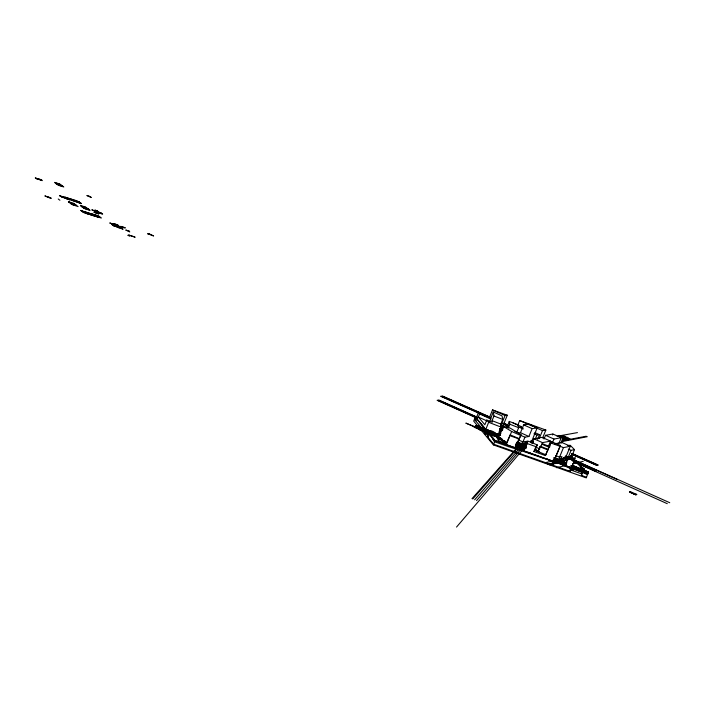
<?xml version="1.0" encoding="UTF-8"?>
<svg xmlns="http://www.w3.org/2000/svg" width="705" height="705" viewBox="0 0 705 705"><rect width="100%" height="100%" fill="white"/><g stroke="black" fill="none" stroke-linecap="round" stroke-linejoin="round"><path stroke-width="1.06" d="M477.364 417.853L475.311 417.113L473.698 421.123L493.403 444.899L586.278 477.893L587.847 473.575M484.828 431.812L475.302 420.392L478.431 412.628L490.821 418.162L489.711 422.154M498.294 433.54L498.453 434.5L501.387 427.239L500.823 424.084L502.709 419.404L502.048 415.888L493.306 411.993L493.949 416.003L492.064 420.682L492.301 422.224L486.75 420.065L484.855 424.754L478.351 417.069L479.585 413.985L478.431 412.628M516.13 446.864L521.057 434.738L510.112 428.085L503.07 426.225L498.62 437.408L506.921 442.89M489.27 417.95L492.504 409.922L507.292 415.21L502.586 426.851L501.088 427.071M486.75 420.065L488.662 422.295L484.353 432.993L486.23 434.359M490.821 418.162L493.306 411.993M485.137 433.936L486.529 430.482L485.745 429.548L500.101 435.135M488.318 432.614L495.148 440.581L517.232 448.565M570.477 467.327L571.649 467.9L570.213 471.398L493.676 444.22L487.199 436.421L488.6 432.949L498.241 436.677M488.098 437.497L489.499 434.016L501.484 438.669M500.726 426.208L505.053 415.501L507.292 415.21M493.403 444.899L495.148 440.581M500.621 435.434L497.8 434.342L497.007 437.849L504.339 441.066M497.007 437.849L497.8 434.342M497.651 438.105L498.03 437.179L488.398 433.46L486.327 430.993L490.68 432.676M498.03 437.179L498.77 440.933L498.391 441.859L497.457 437.109M506.939 427.212L509.283 421.414L517.981 424.798L518.642 427.679L516.668 432.553M508.393 427.9L509.874 424.26L509.283 421.414M521.057 434.738L519.144 438.616L510.164 434.879L506.252 443.595L498.77 440.933M507.538 441.665L509.186 437.585M510.015 435.549L511.663 431.469L503.07 426.225M517.796 425.203L519.682 420.55L545.855 430.05L542.647 437.92M514.888 431.504L518.545 433.02L520.484 432.703L523.656 424.877L528.794 424.11L537.192 427.838L531.121 442.758L531.711 442.652M519.144 438.616L515.249 447.86L518.871 443.789M518.113 443.692L517.417 443.507M518.739 443.947L519.285 444.291L518.783 443.842M521.259 446.168L524.925 437.17L528.935 436.483L532.125 428.64L537.192 427.838M515.725 445.868L521.691 448.724L522.731 447.393L525.577 447.851M522.978 445.393C524.22 445.349 522.273 444.432 524.079 445.093L526.283 444.688M524.529 443.974L525.551 441.445L523.004 441.894L518.113 439.858M522.185 450.319L557.54 462.894M525.648 443.762L526.679 441.242L527.56 441.083L523.498 450.795L524.59 448.953L524.22 449.385M532.072 443.383L533.932 438.81L542.092 437.356L550.534 441.118L548.631 445.789L547.573 446.001M535.395 438.792L536.893 435.108L539.519 434.659L537.642 439.268M550.975 460.682L553.61 461.581L554.201 460.647L560.44 445.437L551.451 441.709L545.362 455.571L533.914 451.491L535.888 446.644L537.298 444.917L528.362 441.198L526.547 443.313L535.888 446.644M539.263 438.528L542.489 430.614L545.855 430.05M533.914 451.491L535.333 449.728L537.298 444.917M545.908 454.831L538.074 451.57L540.048 446.741L540.453 446.23L548.279 449.482M538.074 451.57L540.453 446.23M540.673 447.076L542.489 442.625L550.534 441.118M544.031 439.03L545.547 435.311L552.896 434.024L561.242 437.708L558.898 443.436M552.509 434.976L552.896 434.024M545.362 455.571L551.451 441.709M552.509 442.59L553.963 439.048L561.242 437.708M560.916 443.04L563.26 437.338L563.921 437.215L561.585 442.907M560.44 445.437L552.2 464.974L552.79 465.221L554.227 461.722L553.628 461.467M555.602 457.783L556.298 456.082M555.91 460.374L554.535 459.686M555.945 462.33L557.25 462.031M556.509 460.753L557.373 460.867M557.435 459.651L557.99 459.801M559.109 459.545L565.428 458.127L570.319 446.23L563.454 447.631L558.519 459.678L566.512 463.326M559.259 460.541L559.127 460.321M560.924 459.14L561.973 456.602L559.558 457.131L555.628 455.492M561.506 463.458L559.514 463.599L561.471 463.141M561.735 460.955L567.525 459.581M565.154 458.867L565.771 457.369L571.173 456.338L567.243 457.104M566.036 457.889L567.798 458.805L565.93 457.792L566.133 457.298L596.324 470.746M567.005 457.589L567.208 457.096M567.032 458.576L567.842 458.699L567.076 458.47M567.666 457.527L569.42 458.435L568.988 458.127M571.438 467.838L574.496 460.391L567.922 458.047L564.864 465.503L565.48 465.353L567.005 461.634M568.151 457.51L571.094 450.345L574.496 449.623L570.186 445.269L567.781 445.534M571.57 456.743L574.496 449.623M575.271 461.29L575.483 460.797M576.091 461.414L570.794 455.791M576.443 462.498L576.646 462.004M578.629 463.969L573.103 461.431L667.265 503.678M580.523 471.072L559.558 463.493M586.551 477.223L581.396 475.382L582.832 471.883L586.569 472.253M585.846 473.681L586.472 472.156L582.832 471.883L587.996 473.734L570.75 455.897M519.823 445.613L518.88 444.829M518.157 443.577L517.461 443.401M569.596 468.992L570.451 467.6M525.71 446.803L522.352 447.622M456.532 527.067L525.128 446.873M476.562 500.603L523.63 446.15M474.659 499.792L522.123 445.428M472.755 498.981L520.625 444.714M471.998 498.655L520.193 444.229M516.263 447.693L519.497 444.053M518.325 443.454L514.923 447.252L516.818 448.045M511.663 431.469L520.449 435.399M479.638 429.653L501.696 438.633M522.951 447.393L523.577 447.657M557.814 461.801L556.818 461.616L558.289 461.696M558.836 460.127L559.303 460.435M530.821 441.436L533.218 442.282L531.182 441.48M524.079 445.093L523.269 444.864M501.502 427.697L502.268 427.935M522.643 447.437L523.489 447.605M636.721 494.487L635.734 494.822L629.415 491.984L630.42 491.658L636.721 494.487L635.804 494.302L636.289 494.637M634.474 494.258L636.033 494.725L635.196 494.54M633.848 493.976L634.623 494.205M584.524 468.728L583.185 468.094M581.766 467.486L580.382 466.869M556.527 467.706L566.15 465.406M572.566 463.872L583.264 461.317M563.621 465.476L564.441 465.282L559.84 463.52M554.165 457.757L566.626 462.965L562.757 463.89L564.599 464.718M560.81 463.3L561.515 463.035M549.548 464.833L558.457 462.806M548.014 464.146L567.833 459.607M569.922 459.131L575.139 457.942M548.323 464.287L568.142 459.748M570.222 459.263L575.439 458.074M557.417 461.995L554.958 461.546M544.903 462.744L572.169 456.611M557.003 460.33L558.069 460.092M558.307 460.189L565.225 458.629L563.225 457.73M565.049 458.012L554.394 460.4L556.236 461.229L563.163 459.651L561.347 458.84M561.718 463.088L563.753 463.661M554.403 443.877L561.797 442.449L570.319 446.23M561.647 441.638L587.318 436.703M562.652 440.722L586.225 436.228M565.569 457.862L570.971 456.831L586.26 472.667L582.621 472.403L571.429 468.428M562.396 439.867L569.948 438.439M571.173 456.338L565.771 457.36L568.794 458.699M523.498 445.304L523.039 445.005L524.696 445.075L523.648 444.423M520.88 446.75L526.177 445.754M563.251 438.81L568.547 437.814M519.285 446.08L526.732 444.705M562.89 437.99L567.146 437.197M517.47 445.269L527.128 443.489M531.967 442.608L531.596 442.202L532.601 442.766M562.264 437.038L565.463 436.457M517.77 445.401L527.366 443.639M562.546 437.162L565.745 436.58M521.841 444.749L527.173 443.762M521.815 445.031L526.794 444.115M523.022 445.287L523.674 445.269L523.084 444.899M515.998 444.45L521.048 443.533M516.236 444.793L521.718 443.789M523.718 443.427L525.851 443.04M533.332 441.674L531.2 442.061L532.733 442.837M560.052 436.8L564.326 436.016M516.739 443.56L519.638 443.031M557.109 436.272L577.448 432.606M516.404 444L521.453 443.084M489.235 431.663L492.442 431.178M499.924 430.032L502.066 429.706M490.733 432.332L493.932 431.839M499.263 431.019L501.396 430.693M487.754 430.993L489.896 430.667M500.603 429.054L502.744 428.728M501.766 427.909L500.92 427.864M486.265 430.323L488.406 430.006M501.158 428.041L503.44 427.759M505.582 427.442L507.732 427.115M500.973 427.433L502.938 427.142L502.357 426.877M561.903 462.974L565.842 464.683M581.396 475.382L581.995 475.426M524.555 447.367L523.621 447.199A51.809 7.781 22.4 0 0 522.079 447.948M523.885 447.208L524.432 447.208M522.343 445.437L522.158 445.401M519.003 446.432L515.434 445.155M518.536 444.723C518.545 444.811 522.211 446.618 516.536 444.115M522.299 445.313L521.083 445.04M561.33 463.493L560.519 463.264M501.211 439.083L498.188 438.298L506.745 443.612M501.431 440.308L505.467 441.356M518.052 444.714L519.708 445.437M503.476 441.577L507.512 442.625M518.898 445.701L519.594 445.877M566.265 463.255L565.366 463.079M564.864 464.234L565.683 464.463L554.447 459.775M560.466 463.379L561.462 463.564L560.986 463.255M522.097 445.26L521.127 444.934M565.965 463.291L566.3 463.476M633.998 493.923L630.869 492.636M532.416 442.15L533.174 442.379M515.848 449.006L516.175 449.111A4.23 4.036 -34.4 0 0 516.483 449.191L516.589 449.208A14.541 13.862 -33.4 0 1 517.153 449.376L521.092 450.645M562.643 463.132L563.242 463.335M515.769 448.988L508.781 446.723M85.314 211.993L80.678 210.39L83.463 212.461L88.407 214.258L87.376 213.456M81.207 210.786L82.688 211.244M82.943 211.429L85.984 212.416L85.578 212.117M99.194 216.453L95.307 215.448L97.51 217.096L93.43 215.298M82.89 211.429L95.06 215.245M95.862 215.862L100.692 217.545M86.935 213.13L84.406 212.522M95.836 215.836L96.691 216.197M82.899 212.038L86.988 213.166M87.094 213.307L96.418 216.215M97.907 216.62L98.867 216.92M91.333 215.043L94.488 216.144L93.351 215.272M97.396 216.928L101.344 218.03L98.506 215.95L93.95 214.399L96.876 215.827M114.439 224.719L118.722 225.988L109.751 222.965L114.941 224.957L115.62 225.45L114.06 224.965L117.947 227.142M116.237 225.582L120.317 226.851L118.017 225.785M112.042 224.639L114.774 225.485L112.077 224.666M117.982 226.851L122.635 228.526L121.472 228.297M117.814 227.045L113.505 225.706L123.111 229.178L118.801 227.486M118.66 227.38L117.55 227.019L118.66 227.794M71.725 203.163L68.376 201.841L69.865 202.961L74.122 203.974M81.154 205.983L84.644 207.411M86.362 207.631L83.86 206.829L86.874 209.006L89.262 209.755M72.871 204.009L75.902 204.97M85.411 207.931L88.698 208.971M76.158 205.49L71.919 204.485L70.412 203.366L73.426 204.706M86.028 208.424L82.044 207.014L84.9 208.742L90.099 210.372L85.543 207.023L80.37 205.402L81.454 206.574L84.071 207.2L83.393 206.697M84.062 208.134L86.407 208.874L84.098 208.151M48.143 196.968L51.271 198.299L44.864 195.884L49.042 197.664M86.812 209.006L89.297 209.782M87.913 212.513L92.038 214.302M524.943 447.613L524.264 447.463A51.112 7.676 22.4 0 0 522.705 448.213M75.364 200.678L79.26 201.894L74.712 200.176L77.515 202.009M77.497 201.797L80.352 202.696L78.493 201.674M66.393 198.581L61.326 196.704L69.945 199.894L66.023 198.308L66.896 198.942M55.422 182.93L57.607 183.617M60.383 184.507L57.546 183.617M58.163 184.058L55.66 183.441L54.699 182.401L59.625 183.961L63.776 186.984L58.823 185.415L56.188 183.838L63.045 186.455M59.414 184.736L62.542 185.741M58.066 184.86L60.295 185.582L59.572 185.054M35.735 178.294L39.066 179.352M36.14 178.603L39.075 179.528L38.563 179.149M39.26 179.502L41.657 180.26M543.158 458.135L550.852 460.638M543 458.083L521.198 450.68M524.67 447.402L525.648 447.772M508.658 446.688L494.637 441.832L494.108 441.039M525.014 447.525L525.551 447.605M554.201 461.784L553.601 461.537L554.588 461.846M567.922 458.047L574.496 460.391M587.996 473.725L495.104 440.695L475.311 417.113M561.48 464.295L571.649 467.9M570.786 469.997L581.969 473.98M563.921 437.215L558.898 435.417L563.26 437.338M550.543 442.907L559.867 446.239M501.017 426.287L503.079 427.027M476.862 418.232L475.108 417.607L475.998 418.673M509.512 435.558L518.889 438.898M488.6 432.949L489.931 433.443M563.198 463.441L564.264 463.855M516.783 445.119L519.382 446.124L518.827 445.78M487.199 436.421L487.922 436.703M498.021 435.337L499.263 435.822M489.473 434.086L501.352 438.616M493.949 416.003L502.709 419.404M509.874 424.26L518.642 427.679M492.064 420.682L500.823 424.084M488.662 422.295L501.387 427.239M495.888 435.752L497.413 436.342M525.507 447.71L516.13 443.798M559.426 445.965L563.454 447.631M549.979 446.75L543.238 443.947L541.845 444.212L549.565 447.419M521.013 435.54L524.925 437.17M540.048 446.741L547.891 450.001M535.333 449.728L538.479 451.05M476.263 425.291L500.55 435.408M517.232 442.414L525.842 445.948M534.945 449.746L538.99 451.429M572.381 465.344L588.56 472.094L572.319 465.432M476.183 425.362L500.471 435.487M516.659 442.238L525.771 446.027M534.822 449.799L538.928 451.517L534.857 449.693M554.104 457.845L566.617 462.991M476.007 425.512L499.378 435.144M517.532 442.819L525.701 446.115M534.742 449.993L538.858 451.597M553.989 458.012L566.194 462.991M572.213 465.608L588.463 472.271M475.928 425.582L499.228 435.293M517.461 442.899L525.807 446.397M534.681 450.072L538.735 451.764M554.941 458.523L566.432 463.255M572.16 465.697L588.367 472.456M475.443 425.485L499.211 435.505M525.093 446.177L516.897 442.881L526.053 446.838M554.474 458.426L566.635 463.502M571.702 465.608L587.917 472.368M475.646 425.82L498.973 435.54M554.192 458.567L565.992 463.485M570.971 465.564L588.217 472.747M516.88 443.004L525.304 446.512M475.434 426.005L497.765 435.311M517.047 443.357L525.163 446.741M554.597 459.008L565.762 463.661M571.852 466.208L588.093 472.976M475.223 426.19L498.585 435.928M516.8 443.577L526.009 447.367M553.989 459.078L565.621 463.881M571.138 466.181L587.97 473.205M475.003 426.375L498.453 436.148M516.686 443.753L525.833 447.569M554.297 459.44L565.48 464.101M571.579 466.648L587.847 473.425M516.448 443.806L517.496 444.37L516.915 444M474.791 426.56L497.986 436.228M571.588 466.93L587.723 473.654M523.824 447.155L525.763 447.966M553.592 459.572L558.563 461.669L557.726 461.026M515.954 444L526.045 448.213M553.293 459.572L565.798 464.789M571.394 467.124L587.6 473.883L571.323 467.23M516.58 444.397L525.71 448.213M554.095 460.048L566.256 465.115M498.444 437.056L479.356 429.098L478.933 429.468L502.075 439.127M516.527 444.599L524.564 447.948M525.146 448.433L516.166 445.005M553.354 460.198L565.815 465.67M474.033 427.212L501.616 438.713M553.927 460.532L566.062 465.6M568.433 466.587L587.291 474.456M523.674 448.583L524.837 449.067M516.034 446.177L516.774 446.618M513.892 447.419L517.065 448.75M557.329 460.982L558.413 461.387M547.38 459.105L550.244 460.303M528.248 452.31L530.953 453.438M557.532 460.938L558.219 461.405M519.682 420.55L532.575 426.243M534.557 427.115L542.489 430.614M513.108 422.974L521.392 426.64L520.149 426.825L523.084 428.129M534.884 432.606L539.519 434.659M442.687 396.113L489.852 417.007M503.899 423.238L507.908 425.018M572.125 453.465L598.219 465.027M442.229 396.166L490.424 417.527M503.485 423.308L507.494 425.089M571.755 453.562L597.866 465.133M441.771 396.219L490.001 417.589M503.062 423.379L508.085 425.608M572.389 454.108L597.505 465.238M441.312 396.272L489.57 417.66M502.647 423.458L507.671 425.688M572.019 454.205L597.153 465.353M492.504 409.922L505.053 415.501M523.656 424.877L532.125 428.64M545.547 435.311L553.963 439.048M440.546 396.236L489.226 417.721M502.929 423.89L508.34 426.19M571.72 454.284L596.871 465.432M518.307 426.833L523.198 429.01M533.958 433.804L536.893 435.108M568.274 449.085L571.094 450.345M479.585 413.985L490.962 419.061M520.484 432.703L528.935 436.483M533.932 438.81L542.489 442.625M478.351 417.069L486.873 420.876M531.332 440.81L533.332 441.709M565.436 456.064L669.75 502.718M530.83 440.819L533.121 441.841M565.331 456.25L617.157 479.426M568.82 458.171L569.437 458.312M439.092 400.132L477.241 417.201M531.297 441.374L533.465 442.352M565.595 456.717L596.712 470.64M438.598 400.176L476.774 417.254M438.105 400.22L477.311 417.765M500.435 428.111L502.445 429.01M530.839 441.727L532.83 442.617M571.103 459.73L595.937 470.852M437.611 400.264L476.598 417.712M500.585 428.455L502.586 429.345M564.564 457.087L567.56 458.426M573.562 461.105L595.549 470.949M476.871 417.986L475.743 417.483L486.238 429.971M573.553 461.255L578.003 463.247L586.084 471.592M437.118 400.317L477.126 418.224M500.136 428.517L502.691 429.715M564.952 457.527L568.159 458.964M573.156 461.202L595.161 471.055M499.757 428.508L502.762 429.847M476.192 418.18L477.364 418.7M499.924 428.799L502.268 429.847M564.106 457.492L568.107 459.29M500.215 429.037L502.216 429.935M500.057 429.442L502.066 430.341M536.108 447.243L539.907 448.944M475.302 420.392L476.474 420.92M635.804 494.302L636.58 494.531M522.81 444.282L525.824 445.639M553.117 460.753L554.853 461.537M561.004 464.304L573.544 469.935M522.52 447.437L525.014 448.556M571.27 465.741L587.944 473.672M520.184 443.348L524.018 445.207M500.171 434.606L499.713 434.368M565.789 465.027L562.29 463.308L566.027 465.159M518.995 444.881L519.876 445.489M569.041 470.825L570.213 471.398M630.623 492.513L629.865 491.79M523.507 448.45L522.458 447.763L523.648 448.406M559.946 463.626L560.968 464.234M516.871 444.106L517.426 444.45M556.818 461.616L557.294 461.925M532.451 442.044L533.006 442.414M501.546 427.6L502.083 427.961M501.361 427.627L501.907 427.988M100.471 212.743L91.782 209.817L97.731 212.284L95.448 211.571L94.347 210.769L101.256 213.007L101.758 213.368L98.057 212.337L102.674 214.038L99.185 213.157L97.272 211.756M118.889 226.42L121.753 227.891L120.599 227.662M115.276 224.921L118.854 227.486M113.373 223.978L114.518 224.807M58.11 183.793L60.745 185.715M95.757 211.324L96.585 211.932M111.372 223.846L114.192 225.908M79.586 202.476L81.445 203.498L76.316 201.789L81.057 203.63L80.467 203.199M77.629 202.044L78.096 202.379M94.117 214.593L90.936 213.456L92.117 214.329M89.094 213.386L84.891 211.571L86.063 212.443M90.319 214.329L91.447 215.201L87.358 213.403M86.257 212.628L87.226 213.403M71.884 203.278L73.884 204.767M71.02 202.67L71.602 203.11M73.981 204.873L74.571 205.314M63.626 197.409L62.851 196.827L64.631 197.259L59.44 195.646L62.022 196.906M39.321 179.502L38.449 178.858L41.683 179.881L42.168 180.639L35.25 177.933L37.629 178.85M69.099 202.062L68.72 201.78L73.69 203.331L78.088 206.6L72.712 204.75M58.242 199.004L59.899 200.246M49.315 197.329L50.099 197.929M479.021 421.546L484.344 427.882M489.429 433.936L488.6 432.949M474.5 419.123L475.39 420.18M485.701 432.544L487.763 435.02M489.526 434.157L490.936 435.937M490.98 435.99L492.989 439.294M493.667 440.387L494.064 440.977M493.597 440.281L492.927 439.18M503.388 423.652L503.987 426.869M502.26 425.177L502.841 428.384M501.105 426.578L501.863 430.843M500.145 429.178L500.885 433.434M499.713 430.006L500.444 434.254M499.14 431.716L499.695 434.959M491.138 430.746L491.279 431.707M519.638 445.771L518.942 445.595L519.638 445.771M466.014 423.176L498.409 436.827L466.014 423.176M565.727 464.357L564.908 464.128L565.727 464.357M134.496 236.818L128.645 235.012L135.14 237.285L134.496 236.818M129.262 235.708L127.852 235.276L129.623 235.972L129.262 235.708M149.425 233.954L149.883 234.439L147.601 233.725L153.628 235.955L149.425 233.954M117.506 224.807L113.567 223.582L118.079 225.221L117.506 224.807M124.75 227.609L120.696 226.349L125.278 227.997L124.75 227.609M121.19 227.486L117.109 226.217L121.225 227.504M129.077 231.064L125.763 230.033L129.746 231.919L129.077 231.064M97.052 210.795L94.805 210.09L97.889 211.394L97.052 210.795M95.545 212.196L94.391 211.844L96.373 212.813L95.545 212.196M97.889 213.43L93.871 212.179L98.682 214.012L97.889 213.43M68.085 198.087L65.036 197.136L68.94 198.713L68.085 198.087M73.717 199.859L69.081 198.405L74.58 200.484L73.717 199.859M89.121 196.237L86.856 195.523L91.306 197.471L89.121 196.237M75.074 201.269L70.579 199.744L75.444 201.745L75.074 201.269M490.883 432.174L486.529 430.482L490.883 432.174M519.426 446.018L518.862 445.675L519.426 446.018"/></g></svg>
